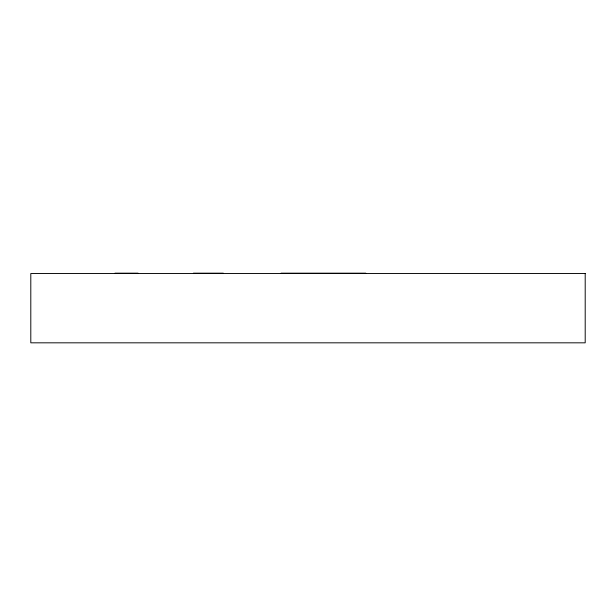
<?xml version="1.0" encoding="UTF-8"?>
<svg xmlns="http://www.w3.org/2000/svg" width="616" height="616" viewBox="0 0 616 616"><rect width="100%" height="100%" fill="white"/><g stroke="black" fill="none" stroke-linecap="round" stroke-linejoin="round"><path stroke-width="0.92" d="M114.976 273.173L138.076 273.173M193.378 273.173L223.3 273.173M281.05 273.173L365.765 273.173M585.2 273.527L30.8 273.527L30.8 342.827L585.2 342.827L585.2 273.527"/></g></svg>
